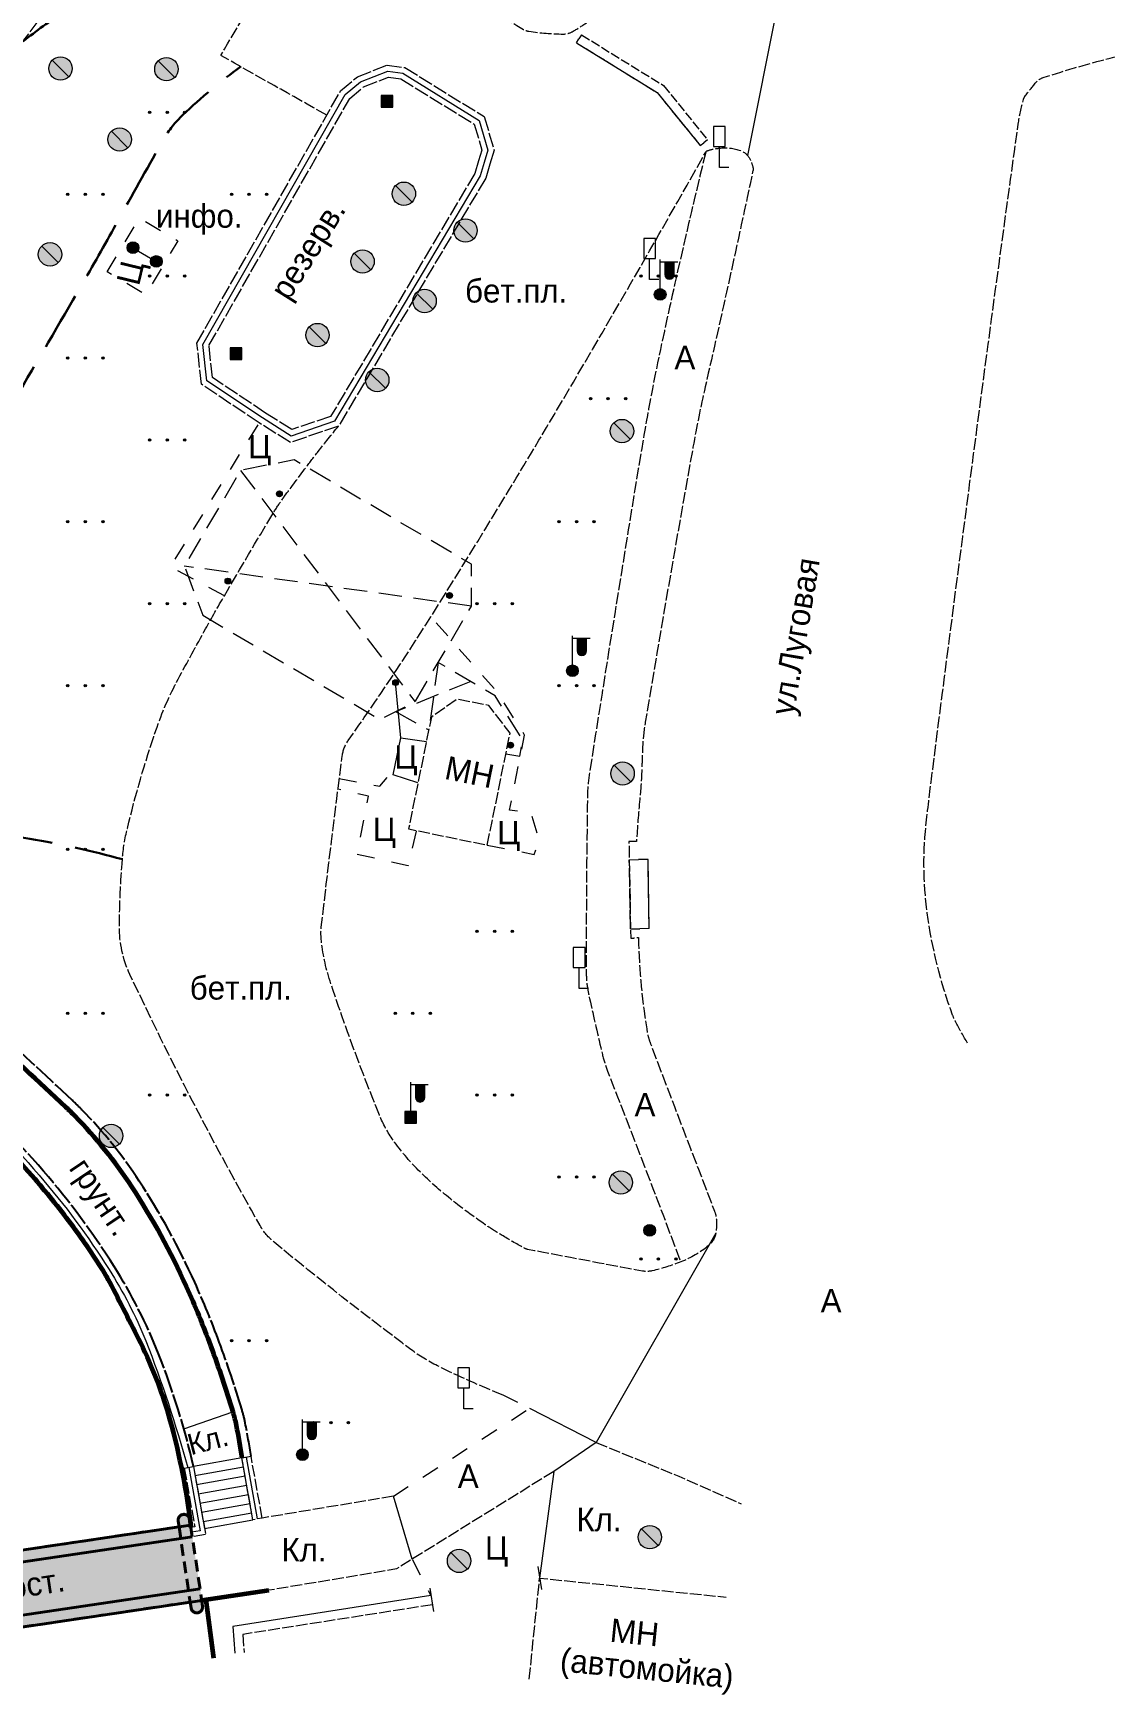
# Model space of a CAD drawing. Extents: x 5191657 to 5191749, y 4972799 to 4972913.
# Drawn here: x 5191701.8 to 5191748, y 4972798.9 to 4972869.9 of the extents above; entities that cross this region are included whole.
import ezdxf

# ---------------------------------------------------------------- set-up
doc = ezdxf.new("R2010")
doc.units = 0
for name, pattern in [('500_128_1', [1, 1, 0]), ('500_14', [1, 1, 0]), ('500_189_3_1', [1, 1, 0]), ('500_189_3_2', [3, 1.5, -1.5]), ('500_195_2', [7, 5, -2]), ('500_24', [3, 1.5, -1.5]), ('500_278_5_1_1', [1, 1, 0]), ('500_280_2_1_1_1', [1, 1, 0]), ('500_314_1', [3, 2, -1]), ('500_472_1', [1, 1, 0]), ('500_49_1', [3, 2, -1])]:
    doc.linetypes.add(name, pattern=pattern)
for name, color, linetype in [('Возд_Линии', 7, 'Continuous'), ('Дороги', 7, 'Continuous'), ('Здания_сооружения', 7, 'Continuous'), ('Канализация', 54, 'Continuous'), ('Колодцы', 7, 'Continuous'), ('Ограждение', 7, 'Continuous'), ('Ограждения', 7, 'Continuous'), ('Растительность', 7, 'Continuous'), ('Указатели', 7, 'Continuous')]:
    doc.layers.add(name, color=color, linetype=linetype)
doc.styles.add('BM431', font='Bm431.ttf', dxfattribs={"height": 1})
doc.styles.add('D431', font='D431.ttf')
doc.styles.add('P131', font='P131.ttf')
doc.linetypes.add('500_128', pattern='A,0,[1,Topography.shx,S=1,R=90,X=0,Y=0],-0.5', length=0.5)
doc.linetypes.add('500_187', pattern='A,0,[3,Topography.shx,S=0.5,R=0,X=0,Y=0],-0.5', length=0.5)
doc.linetypes.add('500_278_5_1', pattern='A,0,[1,Topography.shx,S=0.8,R=90,X=0,Y=-0.4],-0.5,[1,Topography.shx,S=0.8,R=90,X=0,Y=-0.4],-7.5', length=8)
doc.linetypes.add('500_280_1', pattern='A,2,[6,Topography.shx,S=0.8,R=0,X=0,Y=0],2', length=4)
doc.linetypes.add('500_472', pattern='A,8,[1,Topography.shx,S=0.8,R=90,X=0,Y=0],0', length=8)
doc.linetypes.add('500_474_2_4', pattern='A,4,-0.5,[38,Topography.shx,S=1,R=0,X=0,Y=0],-0.5', length=5)

# ---------------------------------------------------------------- blocks, each defined once
blk = doc.blocks.new('500_206_3_1')
at = {"color": 0, "linetype": 'Continuous', "lineweight": -2}
blk.add_lwpolyline([(0.8, 0), (0, 0), (0, 1.8), (0.5, 1.8), (0.5, 3.5), (-0.5, 3.5), (-0.5, 1.8), (0, 1.8)], dxfattribs=at)
at = {"color": 0, "linetype": 'Continuous', "lineweight": -2, "style": 'BM431'}
blk.add_attdef('Пояснительная_надпись', (2, 0), '', height=2, dxfattribs=at)
blk = doc.blocks.new('500_117_1')
at = {"true_color": 0xffffff}
h = blk.add_hatch(color=7, dxfattribs=at)
h.dxf.hatch_style = 1
edge = h.paths.add_edge_path()
edge.add_arc((0, 0), 1, 0, 360)
at = {"color": 0, "linetype": 'Continuous', "lineweight": -2}
blk.add_lwpolyline([(-0.7071067811865475, 0.7071067811865476), (0.7071067811865474, -0.7071067811865478)], dxfattribs=at)
blk.add_circle((0, 0), 1, dxfattribs=at)
for tag, p, style in [('Пояснительная_надпись', (1, -1), 'BM431'), ('Порядковый_номер', (0, -3.5), 'D431')]:
    blk.add_attdef(tag, p, '', height=2, dxfattribs=dict(at, style=style))
at = {"color": 7, "linetype": 'Continuous', "lineweight": -2, "style": 'D431'}
for tag, p in [('Отметка_кольца_люка', (0, -6)), ('Отметка_земли', (0, -8.5))]:
    blk.add_attdef(tag, p, '', height=2, dxfattribs=at)
at = {"linetype": 'Continuous', "lineweight": -2, "style": 'D431'}
for tag, p in [('Отметка_верха_прокладки', (0, -11)), ('Отметка_низа_прокладки', (0, -13.5)), ('Отметка_дна', (0, -16))]:
    blk.add_attdef(tag, p, '', height=2, dxfattribs=at)
blk = doc.blocks.new('*U177')
at = {"linetype": 'Continuous', "lineweight": -2}
h = blk.add_hatch(color=0, dxfattribs=at)
h.dxf.hatch_style = 1
edge = h.paths.add_edge_path()
edge.add_arc((0, 0), 0.5, 0, 360)
at = {"color": 0, "linetype": 'Continuous', "lineweight": -2}
blk.add_circle((0, 0), 0.5, dxfattribs=at)
blk = doc.blocks.new('500_473')
at = {"color": 0, "linetype": 'Continuous', "lineweight": -2}
blk.add_lwpolyline([(0, 1), (0, -1)], dxfattribs=at)
blk = doc.blocks.new('*U183')
at = {"linetype": 'Continuous', "lineweight": -2, "true_color": 0xffffff}
h = blk.add_hatch(color=7, dxfattribs=at)
h.dxf.hatch_style = 1
edge = h.paths.add_edge_path()
edge.add_line((0, 3.753316731873263), (0, -3.753316731873263))
edge.add_arc((0.5, -3.753316731873263), 0.5, 180, 360)
edge.add_line((0.9999999999999998, -3.753316731873263), (0.9999999999999998, -3.253316731873263))
edge.add_line((0.9999999999999998, -3.253316731873263), (18.47719311076568, -3.253316731873263))
edge.add_line((18.47719311076568, -3.253316731873263), (18.47719311076568, -3.753316731873263))
edge.add_arc((18.97719311076568, -3.753316731873263), 0.5000000000000036, 180, 360)
edge.add_line((19.47719311076568, -3.753316731873263), (19.47719311076568, 3.753316731873263))
edge.add_arc((18.97719311076568, 3.753316731873263), 0.5, 0, 180)
edge.add_line((18.47719311076568, 3.753316731873263), (18.47719311076568, 3.253316731873263))
edge.add_line((18.47719311076568, 3.253316731873263), (1, 3.253316731873265))
edge.add_line((0.9999999999999998, 3.253316731873265), (0.9999999999999998, 3.753316731873263))
edge.add_arc((0.5, 3.753316731873263), 0.5, 0, 180)
at = {"color": 0, "linetype": 'Continuous', "lineweight": -2}
for points in [[(0, 3.253316731873263), (0, 3.753316731873263, -0.9999999999999998), (1, 3.753316731873263), (0.9999999999999998, 3.253316731873263)], [(19.47719311076568, 3.253316731873263), (19.47719311076568, 3.753316731873263, 0.9999999999999998), (18.47719311076568, 3.753316731873263), (18.47719311076568, 3.253316731873263)], [(0, -3.253316731873263), (-1e-16, -3.753316731873263, 0.9999999999999998), (0.9999999999999998, -3.753316731873263), (0.9999999999999998, -3.253316731873263)], [(19.47719311076568, -3.253316731873263), (19.47719311076568, -3.753316731873263, -0.9999999999999998), (18.47719311076568, -3.753316731873263), (18.47719311076568, -3.253316731873263)]]:
    blk.add_lwpolyline(points, format="xyb", dxfattribs=at)
at = {"color": 0, "linetype": '500_314_1', "lineweight": -2, "ltscale": 0.5}
blk.add_lwpolyline([(0, 3.753316731873263), (0, -3.753316731873263, 0.9999999999999998), (0.9999999999999998, -3.753316731873263), (0.9999999999999998, -3.253316731873263), (18.47719311076568, -3.253316731873263), (18.47719311076568, -3.753316731873263, 0.9999999999999998), (19.47719311076568, -3.753316731873263), (19.47719311076568, 3.753316731873263, 0.9999999999999998), (18.47719311076568, 3.753316731873263), (18.47719311076568, 3.253316731873263), (0.9999999999999998, 3.253316731873265), (0.9999999999999998, 3.753316731873263, 0.9999999999999998), (0, 3.753316731873263)], format="xyb", dxfattribs=at)
at = {"color": 0, "linetype": 'Continuous', "lineweight": -2}
for points in [[(0, 3.253316731873263), (19.47719311076568, 3.253316731873263)], [(0, 2.253316731873263), (19.47719311076568, 2.253316731873263)], [(0, -2.253316731873263), (19.47719311076568, -2.253316731873263)], [(0, -3.253316731873263), (19.47719311076568, -3.253316731873263)]]:
    blk.add_lwpolyline(points, dxfattribs=at)
at = {"color": 0, "linetype": '500_314_1', "lineweight": -2, "ltscale": 0.5}
for points in [[(0.9999999999999998, 3.253316731873263), (0.9999999999999998, -3.253316731873263)], [(18.47719311076568, 3.253316731873263), (18.47719311076568, -3.253316731873263)]]:
    blk.add_lwpolyline(points, dxfattribs=at)
at = {"color": 0, "linetype": 'Continuous', "lineweight": 20, "style": 'BM431'}
blk.add_attdef('Материал_постройки', (1.5, -0.75), '', height=2, dxfattribs=at)
blk = doc.blocks.new('*U186')
at = {"linetype": 'Continuous', "lineweight": -2}
h = blk.add_hatch(dxfattribs=at)
h.set_pattern_fill('500_203', color=0, scale=0.8, pattern_type=2)
h.set_pattern_definition([(0, (0, 0), (0, 0.8), [])])
h.paths.add_polyline_path([(0, 0), (4.209583711590084, 0), (4.209583711590084, 5.370907410109439), (0, 5.370907410109439)])
at = {"color": 0, "linetype": 'Continuous', "lineweight": -2}
blk.add_lwpolyline([(0, 0), (4.209583711590084, 0), (4.209583711590084, 5.370907410109439), (0, 5.370907410109439)], close=True, dxfattribs=at)
blk = doc.blocks.new('*U192')
at = {"linetype": 'Continuous', "lineweight": -2, "true_color": 0xffffff}
h = blk.add_hatch(color=7, dxfattribs=at)
h.dxf.hatch_style = 1
edge = h.paths.add_edge_path(flags=16)
edge.add_arc((0, 0), 0.1, 0, 360)
h.paths.add_polyline_path([(-0.5, -0.5), (0.5, -0.5), (0.5, 0.5), (-0.5, 0.5)])
at = {"linetype": 'Continuous', "lineweight": -2}
h = blk.add_hatch(color=0, dxfattribs=at)
edge = h.paths.add_edge_path()
edge.add_arc((0, 0), 0.1, 0, 360)
at = {"color": 0, "linetype": 'Continuous', "lineweight": -2}
blk.add_lwpolyline([(-0.5, 3.999999999999999, 0, 0, 0), (-0.8, 2.299999999999999, 0, 0, 0), (0.2, 3, 0, 0, 0), (0.0479294319395912, 1.098082598310523, 0.5, 0, 0), (0, 0.5, 0, 0, 0)], format="xyseb", dxfattribs=at)
blk.add_lwpolyline([(-0.5, -0.5), (0.5, -0.5), (0.5, 0.5), (-0.5, 0.5)], close=True, dxfattribs=at)
blk.add_circle((0, 0), 0.1, dxfattribs=at)
for tag, p, style in [('Номер', (0.9999999999999998, -0.5), 'D431'), ('Тип', (0.9999999999999994, -3), 'D431'), ('Высота', (0.9999999999999998, -5.5), 'D431'), ('Пояснительная_надпись', (0.999999999999998, -8), 'BM431')]:
    blk.add_attdef(tag, p, '', height=2, dxfattribs=dict(at, style=style))
blk = doc.blocks.new('*U194')
at = {"linetype": 'Continuous', "lineweight": -2, "true_color": 0xffffff}
h = blk.add_hatch(color=7, dxfattribs=at)
h.dxf.hatch_style = 1
h.paths.add_polyline_path([(1.199999999999999, 2.799999999999999), (0.4, 2.799999999999999), (0.4, 1.7, 1), (1.199999999999999, 1.7)])
at = {"linetype": 'Continuous', "lineweight": -2}
h = blk.add_hatch(color=0, dxfattribs=at)
h.dxf.hatch_style = 1
edge = h.paths.add_edge_path()
edge.add_arc((0, 0), 0.5, 0, 360)
at = {"color": 0, "linetype": 'Continuous', "lineweight": -2, "flags": 128}
for points in [[(0, 0.5), (0, 3)], [(0, 2.799999999999999), (1.5, 2.799999999999999)]]:
    blk.add_lwpolyline(points, dxfattribs=at)
at = {"color": 0, "linetype": 'Continuous', "lineweight": -2}
blk.add_lwpolyline([(0.4, 2.799999999999999), (0.4, 1.7, 0.9999999999999998), (1.199999999999999, 1.7), (1.199999999999999, 2.799999999999999)], format="xyb", dxfattribs=at)
blk.add_circle((0, 0), 0.5, dxfattribs=at)
for tag, p, style in [('Номер', (0.9999999999999998, -0.5), 'D431'), ('Тип', (0.9999999999999994, -3), 'D431'), ('Высота', (0.9999999999999998, -5.5), 'D431'), ('Пояснительная_надпись', (0.999999999999998, -8), 'BM431')]:
    blk.add_attdef(tag, p, '', height=2, dxfattribs=dict(at, style=style))
blk = doc.blocks.new('*U199')
at = {"linetype": 'Continuous', "lineweight": -2, "true_color": 0xffffff}
h = blk.add_hatch(color=7, dxfattribs=at)
h.dxf.hatch_style = 1
h.paths.add_polyline_path([(1.199999999999999, 2.799999999999999), (0.4, 2.799999999999999), (0.4, 1.7, 1), (1.199999999999999, 1.7)])
h = blk.add_hatch(color=7, dxfattribs=at)
h.dxf.hatch_style = 1
h.paths.add_polyline_path([(-0.5, -0.5), (0.5, -0.5), (0.5, 0.5), (-0.5, 0.5)])
h.paths.add_polyline_path([(0.1, 0, -1), (-0.1, 0, -1)], flags=16)
at = {"linetype": 'Continuous', "lineweight": -2}
h = blk.add_hatch(color=0, dxfattribs=at)
edge = h.paths.add_edge_path()
edge.add_arc((0, 0), 0.1, 0, 360)
at = {"color": 0, "linetype": 'Continuous', "lineweight": -2, "flags": 128}
for points in [[(0, 0.5), (0, 3)], [(0, 2.799999999999999), (1.5, 2.799999999999999)]]:
    blk.add_lwpolyline(points, dxfattribs=at)
at = {"color": 0, "linetype": 'Continuous', "lineweight": -2}
blk.add_lwpolyline([(0.4, 2.799999999999999), (0.4, 1.7, 0.9999999999999998), (1.199999999999999, 1.7), (1.199999999999999, 2.799999999999999)], format="xyb", dxfattribs=at)
blk.add_lwpolyline([(-0.5, -0.5), (0.5, -0.5), (0.5, 0.5), (-0.5, 0.5)], close=True, dxfattribs=at)
blk.add_circle((0, 0), 0.1, dxfattribs=at)
for tag, p, style in [('Номер', (0.9999999999999998, -0.5), 'D431'), ('Тип', (0.9999999999999994, -3), 'D431'), ('Высота', (0.9999999999999998, -5.5), 'D431'), ('Пояснительная_надпись', (0.999999999999998, -8), 'BM431')]:
    blk.add_attdef(tag, p, '', height=2, dxfattribs=dict(at, style=style))
blk = doc.blocks.new('*U200')
at = {"linetype": 'Continuous', "lineweight": -2, "true_color": 0xffffff}
h = blk.add_hatch(color=7, dxfattribs=at)
h.dxf.hatch_style = 1
h.paths.add_polyline_path([(0.4, 1.7, 1), (1.199999999999999, 1.7), (1.199999999999999, 2.799999999999999), (0.4, 2.799999999999999)])
h = blk.add_hatch(color=7, dxfattribs=at)
h.dxf.hatch_style = 1
h.paths.add_polyline_path([(0.5, 0, 1), (-0.5, 0, 1)])
h.paths.add_polyline_path([(0.1, 0, -1), (-0.1, 0, -1)], flags=16)
at = {"linetype": 'Continuous', "lineweight": -2}
h = blk.add_hatch(color=0, dxfattribs=at)
edge = h.paths.add_edge_path()
edge.add_arc((0, 0), 0.1, 0, 360)
at = {"color": 0, "linetype": 'Continuous', "lineweight": -2, "flags": 128}
for points in [[(0, 0.5), (0, 3)], [(0, 2.799999999999999), (1.5, 2.799999999999999)]]:
    blk.add_lwpolyline(points, dxfattribs=at)
at = {"color": 0, "linetype": 'Continuous', "lineweight": -2}
blk.add_lwpolyline([(0.4, 2.799999999999999), (0.4, 1.7, 0.9999999999999998), (1.199999999999999, 1.7), (1.199999999999999, 2.799999999999999)], format="xyb", dxfattribs=at)
for radius in [0.5, 0.1]:
    blk.add_circle((0, 0), radius, dxfattribs=at)
for tag, p, style in [('Номер', (0.9999999999999998, -0.5), 'D431'), ('Тип', (0.9999999999999994, -3), 'D431'), ('Высота', (0.9999999999999998, -5.5), 'D431'), ('Пояснительная_надпись', (0.999999999999998, -8), 'BM431')]:
    blk.add_attdef(tag, p, '', height=2, dxfattribs=dict(at, style=style))
blk = doc.blocks.new('500_108_1')
at = {"linetype": 'Continuous', "lineweight": -2, "true_color": 0xffffff}
h = blk.add_hatch(color=7, dxfattribs=at)
h.dxf.hatch_style = 1
edge = h.paths.add_edge_path()
edge.add_arc((0, 0), 0.5, 0, 360)
at = {"linetype": 'Continuous', "lineweight": -2}
h = blk.add_hatch(color=0, dxfattribs=at)
edge = h.paths.add_edge_path()
edge.add_arc((0, 0), 0.1, 0, 360)
at = {"color": 0, "linetype": 'Continuous', "lineweight": -2}
for radius in [0.5, 0.1]:
    blk.add_circle((0, 0), radius, dxfattribs=at)
for tag, p, style in [('Номер', (0.9999999999999998, -0.5), 'D431'), ('Тип', (0.9999999999999994, -3), 'D431'), ('Высота', (0.9999999999999998, -5.5), 'D431'), ('Пояснительная_надпись', (0.999999999999998, -8), 'BM431')]:
    blk.add_attdef(tag, p, '', height=2, dxfattribs=dict(at, style=style))
blk = doc.blocks.new('*U172')
at = {"linetype": 'Continuous', "lineweight": -2}
h = blk.add_hatch(color=0, dxfattribs=at)
h.dxf.hatch_style = 1
edge = h.paths.add_edge_path()
edge.add_arc((0, 0), 0.5, 0, 360)
h = blk.add_hatch(color=0, dxfattribs=at)
h.dxf.hatch_style = 1
edge = h.paths.add_edge_path()
edge.add_arc((2.313550330865838, -2.4999542e-09), 0.5, 0, 360)
at = {"color": 0, "linetype": 'Continuous', "lineweight": -2}
blk.add_lwpolyline([(0, 0), (2.313550330865838, -2.4999543e-09)], dxfattribs=at)
for centre in [(0, 0), (2.313550330865838, -2.4999542e-09)]:
    blk.add_circle(centre, 0.5, dxfattribs=at)
at = {"color": 0, "linetype": 'Continuous', "lineweight": -2, "style": 'BM431'}
blk.add_attdef('Пояснительная_надпись', (0, -2.5), '', height=2, dxfattribs=at)
blk = doc.blocks.new('500_406')
at = {"linetype": 'Continuous', "lineweight": -2}
h = blk.add_hatch(color=0, dxfattribs=at)
h.dxf.hatch_style = 1
h.paths.add_polyline_path([(-1.399999999999999, 0, 1), (-1.6, 0, 1)])
h = blk.add_hatch(color=0, dxfattribs=at)
h.dxf.hatch_style = 1
h.paths.add_polyline_path([(0.1, 0, 1), (-0.1, 0, 1)])
h = blk.add_hatch(color=0, dxfattribs=at)
h.dxf.hatch_style = 1
h.paths.add_polyline_path([(1.6, 0, 1), (1.399999999999999, 0, 1)])
at = {"color": 0, "linetype": 'Continuous', "lineweight": -2}
for centre in [(-1.5, 0), (0, 0), (1.5, 0)]:
    blk.add_circle(centre, 0.1, dxfattribs=at)

msp = doc.modelspace()

# ---------------------------------------------------------------- linework, layer by layer
at = {"layer": 'Дороги', "color": 7, "linetype": '500_189_3_1', "lineweight": 20, "ltscale": 0.5, "flags": 128}
for points in [[(5191714.324384882, 4972866.384117074, -0.0031220389614682), (5191709.822099258, 4972868.920751292, -0.4175777092608214), (5191709.810419911, 4972868.964595533, -0.0027679150378415), (5191712.011593057, 4972872.667433338, -0.2581518853168295), (5191712.054256277, 4972872.692068174, -0.0006971660035871), (5191718.16040946, 4972872.795812899, -0.1428328975285606), (5191718.189738931, 4972872.78775404, 0.0044433047409313), (5191722.732316994, 4972870.046163486, 0.0962491698973134), (5191722.965185849, 4972869.963207422, 0.0354613656483132), (5191724.433041396, 4972869.846386919, 0.1321041988823946), (5191724.821800105, 4972869.947378637, 0.0261669718494118), (5191725.419737724, 4972870.329939115, 0.040596590726477), (5191725.769239207, 4972870.625902096, 0.0012413993820082), (5191726.421134505, 4972871.278939422, 0.0037090491513674), (5191726.63714839, 4972871.499659746, 0.0005741214862591), (5191727.711959376, 4972872.616874918, 0.0012452124168883), (5191728.20563801, 4972873.133781946, 0.0022579399543743), (5191729.024305471, 4972874.003082231, 0.0011471307901866), (5191730.624022811, 4972875.725085745, 0.0038160681697663), (5191731.76342001, 4972876.976261034, 0.0093663988476007), (5191732.214068215, 4972877.498114469, 0.0079908717768487), (5191732.283800657, 4972877.584771611, 0.001777243886329), (5191732.58964307, 4972877.9804272, 0.0147325186271014), (5191733.601288425, 4972879.382472321, 0.0105326810948565), (5191734.915327988, 4972881.412323117, 0.0106784781534823), (5191735.252182178, 4972881.984489813, 0.0044580470743529), (5191736.017133807, 4972883.378678877, 0.0263876131031823), (5191736.783680304, 4972885.006318453, 0.0254440202341395), (5191737.399726962, 4972886.767419247, 0.0529564558911107), (5191739.136513247, 4972896.321976002, 0.155151558393186), (5191738.352146765, 4972899.61474995, 0.0463973811768502), (5191737.01069944, 4972901.437573198, 0.0532730992700141), (5191735.550371958, 4972902.763491645, 0.0231765094779965), (5191733.925907441, 4972903.838046659, 0.0339938541445973), (5191732.741306964, 4972904.439930512, 0.0704722383763148), (5191730.762317356, 4972904.96940599, 0.0644220876759646), (5191728.523220131, 4972904.951598464, 0.059396876268947), (5191726.06574851, 4972904.310279647, 0.0901107298338971), (5191724.635233827, 4972903.425995885, 0.0078265838820506), (5191723.976692237, 4972902.813664974, 0.0281014443682981), (5191723.805870723, 4972902.630264873, 0.0104311503285333), (5191721.948141738, 4972900.299094629, 0.0032209581187093), (5191716.140758793, 4972892.588871157, 1.8167227898e-06), (5191710.677030563, 4972885.23677063, 2.37371288343e-05), (5191710.258894921, 4972884.674060821, 3.9350649176e-06), (5191696.265496253, 4972865.840141296, 5.29166516482e-05), (5191695.225052074, 4972864.439460622), (5191690.97469306, 4972858.708605766, 0.0002903104270908), (5191686.818755865, 4972853.098251938, 0.0002042269487663), (5191680.918945889, 4972845.117245518)], [(5191682.417589512, 4972843.863761089, -0.0009215604492495), (5191689.373404265, 4972853.363294899, -0.0009215604396804), (5191696.364189181, 4972862.837123336, -0.000652530968114), (5191701.335275531, 4972869.529677331, -0.000652530945667), (5191706.323813243, 4972876.209233112)], [(5191741.712458308, 4972826.724632418, -0.0121635394990109), (5191741.222701385, 4972827.591141522, -0.0341714894039799), (5191741.077502896, 4972827.914714736, -0.0551447638690839), (5191739.99199149, 4972832.287820731, -0.0626469898446956), (5191739.960240487, 4972836.257416012, -0.002455811031563), (5191740.2249659, 4972838.415739655, -0.0006032559848275), (5191741.356372861, 4972847.195308292, -0.0020419531351064), (5191743.87994313, 4972865.992829547, -0.0356591720774788), (5191744.105379492, 4972867.056642087, -0.0893848646296578), (5191744.16618234, 4972867.179857487, -0.0160078145213002), (5191744.638195956, 4972867.777215919, -0.1400637845457216), (5191744.947512937, 4972867.985105444, -0.0160745580448887), (5191748.008013179, 4972868.86942831)], [(5191730.522270106, 4972864.80427948, 0.0067074684229305), (5191728.641927045, 4972856.640086398, 0.012269166146343), (5191727.783956243, 4972852.140513587, 0.0022133314891555), (5191725.541054648, 4972838.193682931, 0.0350353628996571), (5191725.465213484, 4972837.303415706, 0.0040656755915456), (5191725.413738025, 4972829.745441407, 0.0422467280855982), (5191725.476153805, 4972829.019463867, 0.0129190706384977), (5191725.555407516, 4972828.620391041, 0.0021474651340509), (5191726.104218648, 4972826.235425158, 0.0355149004105925), (5191726.327468868, 4972825.5174589, -0.0030562372186854), (5191729.453350618, 4972817.370331928)], [(5191721.862299264, 4972811.672995361, -0.0195888000877359), (5191719.053740106, 4972812.930010386, -0.0453846726748022), (5191717.920099986, 4972813.626155058, -0.0114899456194284), (5191712.072014045, 4972818.206193953, -0.0919609085508164), (5191711.469128132, 4972818.921939177, -0.0192682937521122), (5191705.906637963, 4972829.656748626, -0.1122197593442129), (5191705.456188227, 4972831.709199319, -0.0183688893392498), (5191705.583120407, 4972834.579480469, -0.0395058724244425), (5191705.796077797, 4972835.899939631, -0.0224170287839157), (5191707.01637245, 4972840.085339791, -0.0409325116288555), (5191707.969959609, 4972842.277305951, -0.0034854560248775), (5191709.141462907, 4972844.426160484, -0.0052397806576547), (5191709.945572476, 4972845.84176571, -0.0034304315218727), (5191712.020614895, 4972849.351658746, -0.0189915190921899), (5191712.423611082, 4972849.968426589, -0.0055298837891146), (5191712.505074009, 4972850.080673068, -0.0004939712897733), (5191713.432075711, 4972851.326129537, -0.0066979475270486), (5191713.951068252, 4972852.002868324, -0.0041020036104026), (5191714.822147987, 4972853.089288627)]]:
    msp.add_lwpolyline(points, format="xyb", dxfattribs=at)
at = {"layer": 'Дороги', "color": 7, "linetype": '500_187', "lineweight": 20, "ltscale": 0.5, "flags": 128}
for points, elevation in [([(5191732.214068215, 4972877.49811447), (5191734.877200473, 4972877.521759706), (5191732.310965248, 4972864.656642093)], 254.5279049857406), ([(5191730.949652037, 4972818.594174093), (5191725.83108089, 4972809.654647606), (5191722.995845891, 4972811.10879195)], 254.4972074641572), ([(5191708.214980324, 4972810.229028635), (5191710.303759038, 4972810.963997831)], 253.0517187969784), ([(5191725.83108089, 4972809.654647606), (5191724.027648912, 4972808.414970095), (5191723.419490487, 4972803.856117041)], 254.4972074641572), ([(5191717.970095501, 4972804.663549355), (5191717.17113994, 4972807.359873028)], 254.678578292286)]:
    msp.add_lwpolyline(points, dxfattribs=dict(at, elevation=elevation))
at = {"layer": 'Дороги', "color": 7, "linetype": '500_195_2', "lineweight": 30, "ltscale": 0.5, "flags": 128}
for points in [[(5191701.335275531, 4972869.529677331, -0.0211244271409383), (5191703.091625316, 4972870.808103555, -0.0211244270375374), (5191704.949590216, 4972871.933760947, -0.0451234629691048), (5191707.371603516, 4972872.993030487, -0.0180431586949152), (5191713.70328409, 4972874.855053112)], [(5191689.841008164, 4972835.673731936, 0.0237098466434636), (5191692.103078113, 4972837.521688706, 0.0786426606073479), (5191692.660916894, 4972838.209486299, 0.0369967720701173), (5191695.186858795, 4972843.431636203, -0.0372592751993658), (5191697.697773645, 4972848.615785592, -0.0019810204588766), (5191701.17612863, 4972854.559317026, 0.0024403077338525), (5191703.995397618, 4972859.386822559, 0.0050899087480908), (5191705.498670399, 4972862.052299055, -0.0041090526066798), (5191707.354283899, 4972865.357653228, -0.0739106006769655), (5191708.168079411, 4972866.390514696, -0.0300052002830347), (5191710.642625389, 4972868.457635786)], [(5191689.648880705, 4972835.667563058, -0.024586179155988), (5191693.613847412, 4972835.990466067, -0.0245861790903692), (5191697.591361589, 4972835.922582338, -0.0250745564307304), (5191701.620939872, 4972835.451547283, -0.0250745564035256), (5191705.583120407, 4972834.579480469)]]:
    msp.add_lwpolyline(points, format="xyb", dxfattribs=at)
at = {"layer": 'Дороги', "color": 7, "linetype": '500_189_3_1', "lineweight": 20, "ltscale": 0.5, "flags": 128}
msp.add_lwpolyline([(5191714.981705597, 4972838.991306542, -0.1223800384567241), (5191715.241069633, 4972839.655674591, 0.0135356468479965), (5191718.769349209, 4972844.940382856, 0.0068328735911571), (5191724.038981073, 4972853.575227738, 0.0053323437792988), (5191730.520199618, 4972864.800724839, -0.1957165865269022), (5191730.604018528, 4972864.86730873, -0.0402840112188247), (5191731.095296171, 4972864.969061979, -0.1197605856847713), (5191732.011400878, 4972864.863541592, -0.2006151067233332), (5191732.424852058, 4972864.479114153, -0.0452756490305827), (5191732.539329158, 4972864.150583468, -0.1144270387918196), (5191732.541686969, 4972864.011430103, -0.0032269553057399), (5191730.501553032, 4972854.774382629, 0.0116066656869194), (5191729.97739303, 4972852.196777868, 0.0028430160699769), (5191727.938880283, 4972840.442398212, 0.0303742910075506), (5191727.821407313, 4972839.330942159, 0.0026824569970779), (5191727.80880236, 4972839.009610223, -0.0012359856453702), (5191727.783463648, 4972838.312153655, -0.0145453091208852), (5191727.70431915, 4972837.147907069, 0.0093349393321379), (5191727.562122948, 4972835.335436029, -0.3946484219553512), (5191727.558353583, 4972835.331857711, -0.0055660948189833), (5191727.239501097, 4972835.332973091), (5191727.308376894, 4972831.600267428), (5191727.315643122, 4972831.206476141, 0.0517726599742375), (5191727.61315461, 4972831.237156202, -0.4471608886301798), (5191727.646523949, 4972831.212581546, 0.0366446351289999), (5191728.041566135, 4972827.068809023, 0.0245153718506326), (5191728.165869377, 4972826.685226842, 0.001292377793856), (5191730.894356819, 4972819.544575135, -0.0775185940197127), (5191730.979774889, 4972819.149334457, -0.0562201166584766), (5191730.949652037, 4972818.594174094, -0.1816338325448546), (5191730.642212048, 4972818.0644651, -0.0787106555014343), (5191729.453350618, 4972817.370331928, -0.0342875621682022), (5191728.237254433, 4972816.990382495, -0.10461025936604), (5191727.815725828, 4972816.97949878, -0.0016631538018353), (5191722.899162471, 4972817.904544621, -0.0773383967189478), (5191722.797262733, 4972817.941011698, -0.0096208163687586), (5191721.855558426, 4972818.476801187, -0.0136005418631478), (5191721.207664474, 4972818.886364795, -0.022474379032349), (5191719.519134863, 4972820.13272237, -0.0272250250338953), (5191718.233899213, 4972821.295087668, -0.041541209037476), (5191717.16202313, 4972822.572620746, -0.0569574922662229), (5191716.576684272, 4972823.640879068, -0.0170431912546079), (5191714.463178789, 4972829.370596409, -0.0564186521951687), (5191714.083674636, 4972831.181448526, -0.052134308031506), (5191714.088844022, 4972831.682838745, -0.0035408363753198)], format="xyb", close=True, dxfattribs=at)
at = {"layer": 'Дороги', "color": 7, "linetype": '500_24', "lineweight": 20, "ltscale": 0.5, "elevation": 254.8292604021834, "flags": 128}
msp.add_lwpolyline([(5191704.931723781, 4972859.682499238), (5191706.31117382, 4972861.993847352), (5191707.959777009, 4972861.009934233), (5191706.58032697, 4972858.698586119)], close=True, dxfattribs=at)
at = {"layer": 'Дороги', "color": 7, "linetype": '500_24', "lineweight": 20, "ltscale": 0.5, "flags": 128}
for points, elevation in [([(5191709.945572476, 4972845.84176571), (5191707.638310354, 4972847.075750208), (5191711.432950171, 4972853.229682772)], 254.6023661178755), ([(5191721.183851361, 4972835.186061309), (5191723.190615728, 4972834.787294855), (5191723.406640623, 4972835.404262113), (5191723.056318436, 4972836.569667716), (5191722.132473143, 4972836.677364633), (5191722.780087319, 4972839.887297573), (5191721.643208643, 4972841.676589225), (5191718.769349209, 4972844.940382856)], 254.860759582423), ([(5191714.857408546, 4972838.023317676), (5191716.585669977, 4972837.696050858), (5191716.978499247, 4972838.153271141), (5191717.154880113, 4972838.193583235)], 254.7167687228745), ([(5191718.140320019, 4972835.779134288), (5191717.804523855, 4972834.300434655), (5191715.617637671, 4972834.787577641), (5191716.09900696, 4972837.268497782), (5191714.800899312, 4972837.578416211)], 254.7160718067718)]:
    msp.add_lwpolyline(points, dxfattribs=dict(at, elevation=elevation))
at = {"layer": 'Дороги', "color": 7, "linetype": '500_189_3_2', "lineweight": 20, "ltscale": 0.5, "flags": 128}
for points, elevation in [([(5191717.171139938, 4972807.35987303), (5191722.99584589, 4972811.10879195), (5191721.862299264, 4972811.672995361)], 254.7238296153458), ([(5191717.970095502, 4972804.663549355), (5191718.772624918, 4972803.11079927)], 254.678578292286)]:
    msp.add_lwpolyline(points, dxfattribs=dict(at, elevation=elevation))
at = {"layer": 'Дороги', "color": 7, "linetype": '500_189_3_1', "lineweight": 20, "ltscale": 0.5, "flags": 128}
for points, elevation in [([(5191725.83108089, 4972809.654647607), (5191729.371814903, 4972808.209926665), (5191732.040104859, 4972807.026000593)], 254.5367417863439), ([(5191724.027648913, 4972808.414970093), (5191717.296805185, 4972804.246583116), (5191711.843638598, 4972803.334584759)], 254.612333383047), ([(5191717.17113994, 4972807.359873028), (5191711.560218933, 4972806.419912924), (5191711.166562346, 4972806.348958774)], 254.7238296153458)]:
    msp.add_lwpolyline(points, dxfattribs=dict(at, elevation=elevation))
at = {"layer": 'Здания_сооружения', "color": 7, "linetype": '500_49_1', "lineweight": 20, "ltscale": 0.5, "elevation": 259.9832323379279, "flags": 128}
msp.add_lwpolyline([(5191709.023128447, 4972845.008565078), (5191716.59695064, 4972840.550131094), (5191718.094194343, 4972841.303113264), (5191720.501651267, 4972845.392811745), (5191720.504274696, 4972847.187748193), (5191712.930452504, 4972851.646182179), (5191710.639761192, 4972851.198148172), (5191708.232304266, 4972847.108449691)], close=True, dxfattribs=at)
at = {"layer": 'Здания_сооружения', "color": 7, "linetype": '500_49_1', "lineweight": 20, "ltscale": 0.5, "flags": 128}
for points, elevation in [([(5191710.639761192, 4972851.198148172), (5191718.094194343, 4972841.303113264)], 259.9832323379279), ([(5191720.501651267, 4972845.392811745), (5191708.232304266, 4972847.108449691)], 259.9832323379279), ([(5191719.0863456, 4972842.988543), (5191718.680110549, 4972840.103385232)], 259.9832323379279), ([(5191721.97840976, 4972839.085552568), (5191722.572023446, 4972838.989616206), (5191722.694018015, 4972839.686283744), (5191721.514011073, 4972841.559464529), (5191719.0863456, 4972842.988543)], 254.860759582423), ([(5191720.475117217, 4972842.171023601), (5191717.264690785, 4972840.885945779)], 259.9832323379279), ([(5191717.25972654, 4972840.888690422), (5191718.680110549, 4972840.103385232)], 258.7643794279314)]:
    msp.add_lwpolyline(points, dxfattribs=dict(at, elevation=elevation))
at = {"layer": 'Здания_сооружения', "color": 7, "linetype": '500_14', "lineweight": 20, "ltscale": 0.5, "elevation": 254.860759582423, "flags": 128}
msp.add_lwpolyline([(5191721.183851361, 4972835.186061309), (5191722.158884799, 4972839.971278318), (5191721.243103967, 4972841.15601362), (5191719.897828877, 4972841.414065935), (5191718.792939603, 4972840.657121637), (5191717.817906165, 4972835.871904627)], close=True, dxfattribs=at)
at = {"layer": 'Здания_сооружения', "color": 7, "linetype": '500_280_1', "lineweight": 60, "ltscale": 0.5, "flags": 128}
for points in [[(5191685.228980356, 4972840.701570178, 0.0217393510578363), (5191684.187683117, 4972839.434094119, 0.4073797015378437), (5191684.200850216, 4972839.332932121, 0.0053557422400971), (5191696.954124543, 4972829.49723086, -0.0246715753091761), (5191699.639673335, 4972827.255477549, -0.0013199934656607), (5191703.154672861, 4972823.996998071, -0.0115717111428745), (5191703.545967701, 4972823.615037547, -0.0488830508569094), (5191705.972677167, 4972820.593421429, -0.0388156336483066), (5191708.316308802, 4972816.317241298, -0.0170708490224425), (5191709.353928678, 4972813.790275589, -0.0156392918746539), (5191710.303759038, 4972810.963997831, -0.0248651804477806), (5191710.447836578, 4972810.383340672, -0.0105265801956635), (5191710.690202127, 4972808.991825123)], [(5191678.848554911, 4972839.486741837, -0.0029021018217476), (5191685.152211487, 4972834.835613578, -0.0049975766839467), (5191688.769688637, 4972832.07715482, -0.0006008383934293), (5191697.201315939, 4972825.497137517, -0.0079400767249311), (5191697.830792166, 4972824.98835985, -0.0245090329791169), (5191699.535846345, 4972823.416914992, -0.0167199309018795), (5191701.836286316, 4972820.916201266, -0.0181430111957572), (5191703.474128738, 4972818.865743056, -0.0200845625752741), (5191704.807962553, 4972816.905772039, -0.0202642195409201), (5191705.037173838, 4972816.502512634, -0.0032290641195718), (5191706.354640689, 4972813.90810617, -0.049064914584065), (5191707.616682726, 4972810.609019853, -0.0370427412944665), (5191708.51434757, 4972806.022241737, -0.0279561771324368)]]:
    msp.add_lwpolyline(points, format="xyb", dxfattribs=at)
at = {"layer": 'Здания_сооружения', "color": 7, "linetype": '500_280_2_1_1_1'}
for points in [[(5191711.083651555, 4972809.062741935, 0.0105780007309528), (5191710.837105429, 4972810.480171919, 0.0249377338676051), (5191710.690050617, 4972811.072777816, 0.0155980770818063), (5191709.724763314, 4972813.944265038, 0.0171132302750198), (5191708.675679293, 4972816.498533857, 0.0387731987131221), (5191706.305751036, 4972820.821825388, 0.0488680381076588), (5191703.854208522, 4972823.874549651, 0.0115866783837558), (5191703.447938204, 4972824.271152198, 0.001359584676942), (5191699.899741935, 4972827.55988337, 0.020229129274357), (5191697.742636561, 4972829.392679393, 0.0034903692668181), (5191684.756256007, 4972839.4063021, -0.4136810790782973), (5191684.745348148, 4972839.485758911, -0.019529282891671), (5191685.66585217, 4972840.607644324)], [(5191679.148371505, 4972839.886879325, -0.0023208961040548), (5191696.15927884, 4972827.01715672, -0.0190491761154397), (5191698.163672852, 4972825.361442211, -0.0325801121728518), (5191702.214811977, 4972821.242878973, -0.0371672921716384), (5191705.230682653, 4972817.172807086, -0.0464374104532255), (5191707.126584319, 4972813.445999831, -0.038395457110073), (5191708.625056817, 4972808.619595529)]]:
    msp.add_lwpolyline(points, format="xyb", dxfattribs=at)
at = {"layer": 'Здания_сооружения', "color": 7, "lineweight": 20, "elevation": 254.860759582423}
msp.add_lwpolyline([(5191717.484348145, 4972839.77321031), (5191718.581114463, 4972839.617537534)], dxfattribs=at)
at = {"layer": 'Здания_сооружения', "color": 7, "linetype": '500_280_1', "lineweight": 60, "ltscale": 0.5, "elevation": 254.5173077137242, "flags": 128}
for points in [[(5191708.976902413, 4972802.908696404), (5191711.843638598, 4972803.33458476)], [(5191709.14737675, 4972802.934022429), (5191709.485662237, 4972800.438534798)]]:
    msp.add_lwpolyline(points, dxfattribs=at)
at = {"layer": 'Здания_сооружения', "color": 7, "linetype": '500_14', "lineweight": 20, "ltscale": 0.5, "elevation": 254.8161036334063, "flags": 128}
msp.add_lwpolyline([(5191722.977351615, 4972799.535266449), (5191723.419490487, 4972803.856117041), (5191731.399930451, 4972803.039504048)], dxfattribs=at)
at = {"layer": 'Канализация', "color": 7, "linetype": '500_128', "lineweight": 20, "ltscale": 0.4}
for p, q in [((5191724.998570029, 4972869.473495164), (5191725.103645513, 4972869.643669024)), ((5191724.998570029, 4972869.473495164), (5191728.446351932, 4972867.344629112)), ((5191728.446351932, 4972867.344629112), (5191730.288021079, 4972865.077980643)), ((5191730.288021079, 4972865.077980643), (5191730.443243301, 4972865.2040998805))]:
    msp.add_line(p, q, dxfattribs=at)
at = {"layer": 'Канализация', "color": 7, "linetype": '500_128_1', "lineweight": 20, "ltscale": 0.4}
for p, q in [((5191724.998570029, 4972869.473495164), (5191728.446351932, 4972867.344629112)), ((5191725.208720997, 4972869.813842883), (5191725.103645513, 4972869.643669024)), ((5191725.208720997, 4972869.813842883), (5191728.714105753, 4972867.649409397)), ((5191728.446351932, 4972867.344629112), (5191730.288021079, 4972865.077980643)), ((5191728.714105753, 4972867.649409397), (5191730.598465522, 4972865.330219118)), ((5191730.598465522, 4972865.330219118), (5191730.443243301, 4972865.2040998805))]:
    msp.add_line(p, q, dxfattribs=at)
at = {"layer": 'Канализация', "color": 7, "linetype": '500_128_1', "lineweight": 20, "ltscale": 0.8}
for p, q in [((5191727.253859433, 4972834.554826835), (5191727.653791355, 4972834.56220637)), ((5191727.308376894, 4972831.600267428), (5191727.253859433, 4972834.554826835)), ((5191728.1082407385, 4972831.615026497), (5191728.0537232775, 4972834.5695859045)), ((5191727.308376894, 4972831.600267428), (5191727.708308816, 4972831.607646963))]:
    msp.add_line(p, q, dxfattribs=at)
at = {"layer": 'Канализация', "color": 7, "linetype": '500_128', "lineweight": 20, "ltscale": 0.8}
for p, q in [((5191728.0537232775, 4972834.5695859045), (5191727.653791355, 4972834.56220637)), ((5191728.1082407385, 4972831.615026497), (5191728.0537232775, 4972834.5695859045)), ((5191728.1082407385, 4972831.615026497), (5191727.708308816, 4972831.607646963))]:
    msp.add_line(p, q, dxfattribs=at)
at = {"layer": 'Ограждение', "color": 7, "linetype": '500_278_5_1_1', "lineweight": 20, "ltscale": 0.625}
for p, q in [((5191714.915060971, 4972867.420587304), (5191715.630789639, 4972868.021576927)), ((5191715.630789639, 4972868.021576927), (5191716.898656951, 4972868.517834998)), ((5191715.889461307, 4972867.585887566), (5191716.959160169, 4972868.004580191)), ((5191716.898656951, 4972868.517834998), (5191717.661009533, 4972868.411645798)), ((5191716.959160169, 4972868.004580191), (5191717.487954863, 4972867.93092361)), ((5191717.487954863, 4972867.93092361), (5191720.628341909, 4972865.993890903)), ((5191717.661009533, 4972868.411645798), (5191721.055031844, 4972866.318167469)), ((5191708.770425846, 4972856.638482678), (5191714.915060971, 4972867.420587304)), ((5191715.305144795, 4972867.095243311), (5191715.889461307, 4972867.585887566)), ((5191709.285241818, 4972856.532008485), (5191715.305144795, 4972867.095243311)), ((5191720.628341909, 4972865.993890903), (5191720.949885816, 4972864.882437916)), ((5191721.055031844, 4972866.318167469), (5191721.470943386, 4972864.880522055)), ((5191720.814525132, 4972864.427117734), (5191720.655056985, 4972863.890705953)), ((5191720.949885816, 4972864.882437916), (5191720.814525132, 4972864.427117734)), ((5191721.470943386, 4972864.880522055), (5191721.293794683, 4972864.284637217)), ((5191720.655056985, 4972863.890705953), (5191714.4866635725, 4972853.503592882)), ((5191721.11664598, 4972863.688752378), (5191714.822147987, 4972853.089288627)), ((5191721.293794683, 4972864.284637217), (5191721.11664598, 4972863.688752378)), ((5191708.965214917, 4972854.876404256), (5191708.770425846, 4972856.638482678)), ((5191709.436583267, 4972855.162960945), (5191709.285241818, 4972856.532008485)), ((5191711.704846379, 4972853.649347362), (5191709.436583267, 4972855.162960945)), ((5191711.432950171, 4972853.229682772), (5191708.965214917, 4972854.876404256)), ((5191712.764133467, 4972852.392613608), (5191711.432950171, 4972853.229682772)), ((5191712.829018467, 4972852.9424501285), (5191711.704846379, 4972853.649347362)), ((5191714.822147987, 4972853.089288627), (5191712.764133467, 4972852.392613608)), ((5191714.4866635725, 4972853.503592882), (5191712.829018467, 4972852.9424501285))]:
    msp.add_line(p, q, dxfattribs=at)
at = {"layer": 'Ограждение', "color": 7, "linetype": '500_278_5_1', "lineweight": 20, "ltscale": 0.625}
for p, q in [((5191715.760125473, 4972867.803732246), (5191716.9289085595, 4972868.261207595)), ((5191716.9289085595, 4972868.261207595), (5191717.574482198, 4972868.171284704)), ((5191717.574482198, 4972868.171284704), (5191720.8416868765, 4972866.156029186)), ((5191709.027833832, 4972856.585245581), (5191715.110102884, 4972867.257915307)), ((5191715.110102884, 4972867.257915307), (5191715.760125473, 4972867.803732246)), ((5191720.8416868765, 4972866.156029186), (5191721.2104146015, 4972864.881479985)), ((5191721.2104146015, 4972864.881479985), (5191721.054159908, 4972864.355877476)), ((5191720.885851482, 4972863.789729166), (5191714.654405779, 4972853.296440754)), ((5191721.054159908, 4972864.355877476), (5191720.885851482, 4972863.789729166)), ((5191709.200899092, 4972855.0196826), (5191709.027833832, 4972856.585245581)), ((5191711.568898275, 4972853.439515067), (5191709.200899092, 4972855.0196826)), ((5191712.796575967, 4972852.667531868), (5191711.568898275, 4972853.439515067)), ((5191714.654405779, 4972853.296440754), (5191712.796575967, 4972852.667531868))]:
    msp.add_line(p, q, dxfattribs=at)
at = {"layer": 'Ограждение', "color": 7, "linetype": '500_278_5_1_1', "lineweight": 20, "ltscale": 0.5}
for p, q in [((5191711.166562346, 4972806.348958774), (5191710.690202127, 4972808.991825124)), ((5191711.560218933, 4972806.419912924), (5191711.083858714, 4972809.062779275)), ((5191708.231220226, 4972808.54964741), (5191708.675689978, 4972806.047100441)), ((5191708.625056817, 4972808.619595529), (5191709.141095262, 4972805.714087467)), ((5191708.675689978, 4972806.047100441), (5191708.512217205, 4972806.021913502)), ((5191709.141095262, 4972805.714087467), (5191708.573128151, 4972805.626578383))]:
    msp.add_line(p, q, dxfattribs=at)
at = {"layer": 'Ограждение', "color": 7, "linetype": '500_278_5_1', "lineweight": 20, "ltscale": 0.5}
for p, q in [((5191711.363390639, 4972806.384435849), (5191710.887030421, 4972809.0273022)), ((5191708.4281385215, 4972808.5846214695), (5191708.908392619, 4972805.880593954)), ((5191708.908392619, 4972805.880593954), (5191708.542672678, 4972805.824245943))]:
    msp.add_line(p, q, dxfattribs=at)
at = {"layer": 'Ограждение', "color": 7, "lineweight": 20, "ltscale": 0.5}
for points in [[(5191710.690202127, 4972808.991825124), (5191711.083858714, 4972809.062779274)], [(5191708.230056207, 4972808.556551752), (5191708.625056817, 4972808.619595529)]]:
    msp.add_lwpolyline(points, dxfattribs=at)
at = {"layer": 'Ограждения', "color": 7, "linetype": '500_472', "lineweight": 20, "ltscale": 0.5}
for p, q in [((5191718.772624918, 4972803.11079927), (5191710.312654893, 4972801.789318373)), ((5191710.312654893, 4972801.789318373), (5191710.387042242, 4972800.64328851))]:
    msp.add_line(p, q, dxfattribs=at)
at = {"layer": 'Ограждения', "color": 7, "linetype": '500_472_1', "lineweight": 20, "ltscale": 0.5}
for p, q in [((5191718.834357912, 4972802.715591682), (5191710.735487867, 4972801.450516036)), ((5191710.735487867, 4972801.450516036), (5191710.786202267, 4972800.669197482))]:
    msp.add_line(p, q, dxfattribs=at)
at = {"layer": 'Ограждения', "color": 7, "linetype": '500_474_2_4', "lineweight": 20, "ltscale": 0.5, "flags": 128}
for points in [[(5191681.160033556, 4972844.938704944, 0.0005620164586606), (5191691.391238004, 4972858.553456485, 0.0013516309984754), (5191695.623744256, 4972864.230802853, 9.4241282713e-05), (5191708.750543766, 4972881.945337574, -0.0001556251517649), (5191716.702152517, 4972892.673232467, -0.0043819137860215), (5191723.555337818, 4972901.745912531, -0.0396949424970997), (5191724.398367081, 4972902.678434706, -0.1566868206667169), (5191728.454274946, 4972904.615518327, -0.1499268263781357), (5191733.080095803, 4972903.855144578, -0.0584449855591936), (5191735.472476096, 4972902.296904106, -0.0551836203364556), (5191737.569026676, 4972900.119448126, -0.173145326279881), (5191738.571543618, 4972897.025229701, -0.0579706598580035), (5191737.20057556, 4972887.661423528)], [(5191678.998463207, 4972839.686810582, -0.0023208961039927), (5191696.007519677, 4972826.818488262, -0.01904917611515), (5191697.997232508, 4972825.17490103, -0.0325801121747403), (5191702.025549147, 4972821.079540119, -0.0371672921719803), (5191705.019322603, 4972817.039289562, -0.0435639651599455), (5191706.585938063, 4972814.002982534, -0.0250349652294976), (5191708.376927306, 4972808.579993004, -0.0105624872401719)]]:
    msp.add_lwpolyline(points, format="xyb", dxfattribs=at)
at = {"layer": 'Ограждения', "color": 7, "linetype": '500_474_2_4', "lineweight": 20, "ltscale": 0.5, "elevation": 254.860759582423, "flags": 128}
msp.add_lwpolyline([(5191718.220786675, 4972837.849140069), (5191717.154880113, 4972838.193583235), (5191717.484348145, 4972839.77321031), (5191717.263970655, 4972842.127969009)], dxfattribs=at)

# ---------------------------------------------------------------- block references
at = {"layer": 'Возд_Линии', "color": 7, "lineweight": 20, "xscale": 0.5, "yscale": 0.5, "zscale": 0.5}
for name, p in [('*U192', (5191716.901408963, 4972866.974295779, 255.1753441541491)), ('*U200', (5191728.573243214, 4972858.71661149, 254.6837155506309)), ('*U192', (5191710.437696135, 4972856.185303478, 255.2972282004254)), ('*U200', (5191724.825275951, 4972842.634229663, 254.6170497808195)), ('*U199', (5191717.909397627, 4972823.552997735, 254.8354542575386)), ('500_108_1', (5191728.122884734, 4972818.718310265, 254.737702340543)), ('*U194', (5191713.283226242, 4972809.129437559, 254.4492399416155))]:
    msp.add_blockref(name, p, dxfattribs=at)
at = {"layer": 'Здания_сооружения', "color": 7, "lineweight": 20, "xscale": 0.25, "yscale": 0.25, "zscale": 0.25}
for p in [(5191712.295566737, 4972850.192390183), (5191710.096251921, 4972846.46836445, 254.9930063729297), (5191719.573239632, 4972845.850676722, 254.6962672198875), (5191717.263970653, 4972842.127969009, 254.9565560809205), (5191722.180518301, 4972839.45572212, 254.9565560809205)]:
    msp.add_blockref('*U177', p, dxfattribs=at)
at = {"layer": 'Здания_сооружения', "color": 7, "lineweight": 20, "xscale": 0.5, "yscale": 0.5, "zscale": 0.5, "rotation": 190.2175023060994}
msp.add_blockref('*U186', (5191710.690202127, 4972808.991825123, 253.6366757016761), dxfattribs=at)
at = {"layer": 'Здания_сооружения', "color": 7, "lineweight": 40, "xscale": 0.5, "yscale": 0.5, "zscale": 0.5, "rotation": 8.45017610898596}
msp.add_blockref('*U183', (5191699.10581525, 4972803.081070891, 254.7260912297961), dxfattribs=at).add_auto_attribs({'Материал_постройки': 'мост.'})
at = {"layer": 'Колодцы', "color": 7, "lineweight": 20, "xscale": 0.5, "yscale": 0.5, "zscale": 0.5}
for p in [(5191702.939117325, 4972868.37588549, 255.8220979330625), (5191707.466189411, 4972868.345448741, 254.7474155286294), (5191705.467512374, 4972865.339372463, 254.7861040523402), (5191717.617714501, 4972863.021980431, 254.6355429849519), (5191720.250503794, 4972861.450037705, 254.6355429849519), (5191702.490700164, 4972860.431000807, 254.7617974422911), (5191715.850742378, 4972860.125367162, 254.6355429849519), (5191718.502852413, 4972858.439105944, 254.6544341441849), (5191713.924742908, 4972856.981481712, 254.6355429849519), (5191716.479818992, 4972855.061155773, 254.697471608264), (5191726.941978422, 4972852.879351872, 254.65766846594), (5191726.966172564, 4972838.245045395, 254.5163104321886), (5191705.101172192, 4972822.75558323, 254.3124717690558), (5191726.893842258, 4972820.762478114, 254.7144533660206), (5191728.130814653, 4972805.60427832, 254.5944685556902), (5191719.977239261, 4972804.591558717, 254.7820269506281)]:
    msp.add_blockref('500_117_1', p, dxfattribs=at)
at = {"layer": 'Ограждения', "color": 7, "lineweight": 20, "xscale": 0.5, "yscale": 0.5, "zscale": 0.5, "rotation": 9.112147349745364}
for p in [(5191723.419490487, 4972803.856117041, 254.8161036334063), (5191718.802156713, 4972802.926676089, 254.8254639322294)]:
    msp.add_blockref('500_473', p, dxfattribs=at)
at = {"layer": 'Растительность', "color": 7, "lineweight": 20, "xscale": 0.5, "yscale": 0.5, "zscale": 0.5}
for p in [(5191707.499999999, 4972866.5), (5191704, 4972863), (5191711, 4972863), (5191707.499999999, 4972859.5), (5191728.5, 4972859.5), (5191704, 4972856), (5191726.349274386, 4972854.269397164), (5191707.499999999, 4972852.5), (5191704, 4972849), (5191725, 4972849), (5191707.499999999, 4972845.5), (5191721.499999999, 4972845.5), (5191704, 4972842), (5191725, 4972842), (5191704, 4972835), (5191721.499999999, 4972831.5), (5191704, 4972828), (5191718, 4972828), (5191707.499999999, 4972824.5), (5191721.499999999, 4972824.5), (5191725, 4972821), (5191728.5, 4972817.5), (5191711, 4972814), (5191714.5, 4972810.5)]:
    msp.add_blockref('500_406', p, dxfattribs=at)
at = {"layer": 'Указатели', "color": 7, "lineweight": 20, "xscale": 0.5, "yscale": 0.5, "zscale": 0.5}
for p in [(5191731.108574527, 4972864.145440667, 254.7329572517843), (5191728.119962804, 4972859.352090316, 254.7631886911262), (5191725.111617032, 4972829.056498293, 254.5791369764602), (5191720.175414356, 4972811.093566389, 254.7670848255178)]:
    msp.add_blockref('500_206_3_1', p, dxfattribs=at)
at = {"layer": 'Указатели', "color": 7, "lineweight": 20}
ref = msp.add_blockref('*U172', (5191706.037405867, 4972860.71585425, 255.8022939986229), dxfattribs=dict(at, xscale=0.5, yscale=0.5, zscale=0.5, rotation=329.4960110321852))
ref.add_attrib('Пояснительная_надпись', 'инфо.', (5191707.019654571, 4972861.57101455, 254.8292604021834), dxfattribs={"layer": '0', "color": 0, "linetype": 'Continuous', "lineweight": -2, "height": 0.9999999999999998, "style": 'BM431'})

# ---------------------------------------------------------------- texts
at = {"layer": 'Дороги', "color": 7, "lineweight": 20}
for s, height, rotation, style, p in [('резерв.', 1, 57.80231052635572, 'BM431', (5191712.690333491, 4972858.398181794)), ('Ц', 1, 76.35671763582361, 'BM431', (5191706.292583354, 4972859.048520793, 255.8022939986229)), ('ул.Луговая', 1, 80.42128662160498, 'P131', (5191734.276017142, 4972840.68162852, 254.7167687228745)), ('грунт.', 1, 303.8160613098649, 'BM431', (5191703.267511023, 4972821.377345804)), ('Кл.', 0.9, 14.61063320227282, 'BM431', (5191708.510509364, 4972809.104772436, 253.0517187969784))]:
    msp.add_text(s, height=height, rotation=rotation, dxfattribs=dict(at, style=style)).set_placement(p)
at = {"layer": 'Дороги', "color": 7, "lineweight": 20, "style": 'BM431'}
for s, p in [('бет.пл.', (5191720.23442383, 4972858.370731732)), ('А', (5191729.185663088, 4972855.522224401)), ('Ц', (5191710.95920709, 4972851.70952351, 254.7796599193937)), ('Ц', (5191717.208997615, 4972838.453048381, 254.860759582423)), ('Ц', (5191716.291193572, 4972835.352138546, 254.7260912297961)), ('Ц', (5191721.603386676, 4972835.21467115, 509.586850812219)), ('бет.пл.', (5191708.465519409, 4972828.580107293, 254.6023661178755)), ('А', (5191727.479420205, 4972823.591027865)), ('А', (5191735.435217567, 4972815.213075775)), ('А', (5191719.924237418, 4972807.712012787, 509.1753311714115)), ('Кл.', (5191724.992743756, 4972805.860493189, 254.7260912297961)), ('Кл.', (5191712.383755076, 4972804.565595313, 254.7260912297961)), ('Ц', (5191721.084919088, 4972804.640693862, 254.7260912297961))]:
    msp.add_text(s, height=1, dxfattribs=at).set_placement(p)
at = {"layer": 'Здания_сооружения', "lineweight": 20, "style": 'P131'}
for s, rotation, p in [('МН', 348.483099209567, (5191719.309881723, 4972838.022583304, 255.1094114599103)), ('МН', 354.2691756082348, (5191726.395106508, 4972801.139894385, 254.8161036334063)), ('(автомойка)', 354.2691756082348, (5191724.259139727, 4972799.879404316, 254.8161036334063))]:
    msp.add_text(s, height=1, rotation=rotation, dxfattribs=at).set_placement(p)

doc.saveas('drawing.dxf')
